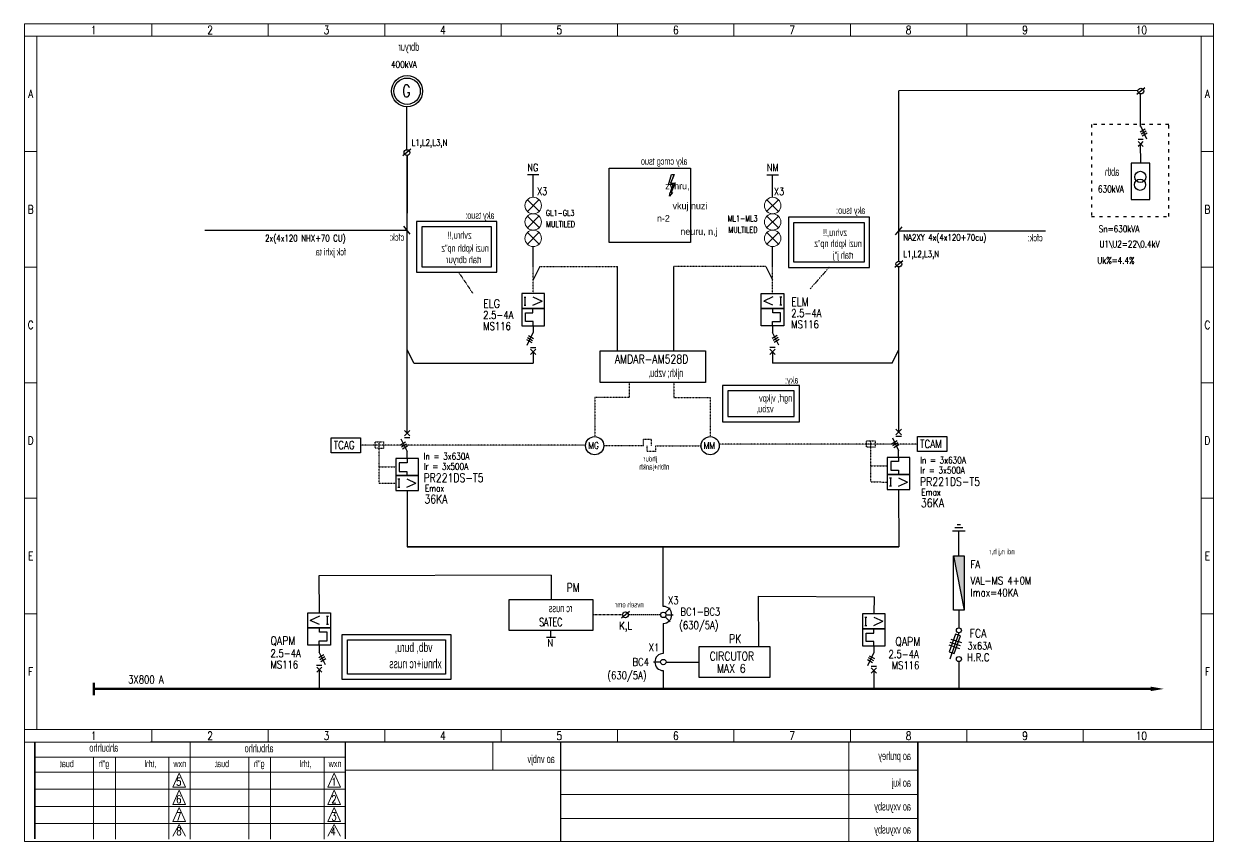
# Model space of a CAD drawing. Header units: millimetres. Extents: x 46170 to 87148, y 12751 to 40933.
# Drawn here: x 59795 to 64257, y 36349 to 39417 of the extents above; entities that cross this region are included whole.
import ezdxf
from ezdxf.enums import TextEntityAlignment as Align

# ---------------------------------------------------------------- set-up
doc = ezdxf.new("R2010")
doc.units = ezdxf.units.MM
doc.linetypes.add('ACAD_ISO03W100', pattern=[30, 12, -18])
doc.linetypes.add('LONG_DASH', pattern=[0.8, 0.4, -0.4])
doc.layers.add('A3', color=3, linetype='Continuous')
doc.styles.add('hisham-2', font='miry.shx', dxfattribs={"height": 3.5})
doc.styles.add('ROMANS', font='romans.shx')
doc.styles.add('TECHNO_M', font='techno_m.shx')

msp = doc.modelspace()

# ---------------------------------------------------------------- hatches: boundary and pattern name
at = {"lineweight": -2, "ltscale": 2}
msp.add_hatch(color=7, dxfattribs=at).paths.add_polyline_path([(63320.1, 37422.9), (63279.8, 37422.9), (63320.1, 37219.2)])

# ---------------------------------------------------------------- linework, layer by layer
at = {"color": 7, "linetype": 'ByBlock', "lineweight": 13, "ltscale": 2}
for p, q in [((59797.3, 36352), (59797.3, 39417.3)), ((59797.3, 39417.3), (64254.4, 39417.3)), ((59797.3, 36352), (59797.3, 39417.3)), ((59797.3, 39417.3), (64254.4, 39417.3)), ((64208.3, 39370.7), (64208.3, 36771.3)), ((59797.3, 36771.3), (64254.4, 36771.3)), ((60418.2, 36724.7), (60418.2, 36361)), ((61552.9, 36723.7), (61552.9, 36618.6)), ((62886.9, 36722.6), (62886.9, 36352)), ((60056.4, 36668.1), (60056.4, 36361)), ((60138.1, 36668.1), (60138.1, 36361)), ((60338.9, 36668.1), (60338.9, 36361)), ((60638.2, 36668.1), (60638.2, 36361)), ((60720, 36668.1), (60720, 36361)), ((60920.8, 36668.1), (60920.8, 36361))]:
    msp.add_line(p, q, dxfattribs=at)
at = {"color": 7, "linetype": 'ByBlock', "lineweight": 13}
for p, q in [((60274.8, 39417.3), (60274.8, 39370.7)), ((60274.8, 39417.3), (60274.8, 39370.7)), ((60274.8, 39417.3), (60274.8, 39370.7)), ((60274.8, 39417.3), (60274.8, 39370.7)), ((60711.2, 39417.3), (60711.2, 39370.7)), ((60711.2, 39417.3), (60711.2, 39370.7)), ((60711.2, 39417.3), (60711.2, 39370.7)), ((60711.2, 39417.3), (60711.2, 39370.7)), ((61147.6, 39417.3), (61147.6, 39370.7)), ((61147.6, 39417.3), (61147.6, 39370.7)), ((61147.6, 39417.3), (61147.6, 39370.7)), ((61147.6, 39417.3), (61147.6, 39370.7)), ((61584, 39417.3), (61584, 39370.7)), ((61584, 39417.3), (61584, 39370.7)), ((61584, 39417.3), (61584, 39370.7)), ((61584, 39417.3), (61584, 39370.7)), ((62020.4, 39417.3), (62020.4, 39370.7)), ((62020.4, 39417.3), (62020.4, 39370.7)), ((62020.4, 39417.3), (62020.4, 39370.7)), ((62020.4, 39417.3), (62020.4, 39370.7)), ((62456.8, 39417.3), (62456.8, 39370.7)), ((62456.8, 39417.3), (62456.8, 39370.7)), ((62893.2, 39417.3), (62893.2, 39370.7)), ((62893.2, 39417.3), (62893.2, 39370.7)), ((63329.6, 39417.3), (63329.6, 39370.7)), ((63329.6, 39417.3), (63329.6, 39370.7)), ((63766, 39417.3), (63766, 39370.7)), ((63766, 39417.3), (63766, 39370.7)), ((59797.3, 39370.7), (64254.4, 39370.7)), ((59797.3, 38938.1), (59843.3, 38938.1)), ((64208.3, 38938.1), (64254.4, 38938.1)), ((59797.3, 38504.9), (59843.3, 38504.9)), ((64208.3, 38504.9), (64254.4, 38504.9)), ((59797.3, 38071.8), (59843.3, 38071.8)), ((64208.3, 38071.8), (64254.4, 38071.8)), ((59797.3, 37638.6), (59843.3, 37638.6)), ((59797.3, 37638.6), (59843.3, 37638.6)), ((64208.3, 37638.6), (64254.4, 37638.6)), ((59797.3, 37205.5), (59843.3, 37205.5)), ((64208.3, 37205.5), (64254.4, 37205.5)), ((60274.8, 36771.3), (60274.8, 36724.7)), ((60274.8, 36771.3), (60274.8, 36724.7)), ((60274.8, 36771.3), (60274.8, 36724.7)), ((60274.8, 36771.3), (60274.8, 36724.7)), ((60711.2, 36771.3), (60711.2, 36724.7)), ((60711.2, 36771.3), (60711.2, 36724.7)), ((60711.2, 36771.3), (60711.2, 36724.7)), ((60711.2, 36771.3), (60711.2, 36724.7)), ((61147.6, 36771.3), (61147.6, 36724.7)), ((61147.6, 36771.3), (61147.6, 36724.7)), ((61147.6, 36771.3), (61147.6, 36724.7)), ((61147.6, 36771.3), (61147.6, 36724.7)), ((61584, 36771.3), (61584, 36724.7)), ((61584, 36771.3), (61584, 36724.7)), ((61584, 36771.3), (61584, 36724.7)), ((61584, 36771.3), (61584, 36724.7)), ((62020.4, 36771.3), (62020.4, 36724.7)), ((62020.4, 36771.3), (62020.4, 36724.7)), ((62020.4, 36771.3), (62020.4, 36724.7)), ((62020.4, 36771.3), (62020.4, 36724.7)), ((62456.8, 36771.3), (62456.8, 36724.7)), ((62456.8, 36771.3), (62456.8, 36724.7)), ((62893.2, 36771.3), (62893.2, 36724.7)), ((62893.2, 36771.3), (62893.2, 36724.7)), ((63329.6, 36771.3), (63329.6, 36724.7)), ((63329.6, 36771.3), (63329.6, 36724.7)), ((63766, 36771.3), (63766, 36724.7)), ((63766, 36771.3), (63766, 36724.7))]:
    msp.add_line(p, q, dxfattribs=at)
at = {"color": 7, "linetype": 'Continuous', "lineweight": 13}
for p, q in [((59843.3, 39370.7), (59843.3, 36771.3)), ((61000.1, 36668.1), (59836.4, 36668.1)), ((60418.2, 36668.1), (60418.2, 36668.1)), ((61000.1, 36668.1), (61000.1, 36668.1)), ((61000.1, 36611.6), (59836.4, 36611.6)), ((63146.3, 36618.6), (61000.1, 36618.6)), ((61000.1, 36547.5), (59836.4, 36547.5)), ((61000.1, 36483.5), (59836.4, 36483.5)), ((61000.1, 36419.4), (59836.4, 36419.4)), ((60418.2, 36419.4), (60418.2, 36419.4))]:
    msp.add_line(p, q, dxfattribs=at)
for p, q in [((63971.2, 39167.1), (63074.5, 39166.1)), ((63981, 39032.6), (63981, 39154.2)), ((63981.5, 38897.4), (63981.3, 38966.7))]:
    msp.add_line(p, q)
at = {"color": 7, "linetype": 'ByBlock', "ltscale": 2}
for p, q in [((63074.7, 38527.2), (63074.5, 39166.1)), ((61729.3, 38507.5), (61704.2, 38456.9)), ((62020.1, 38191.8), (62020.1, 38507.5)), ((62231.8, 38191.8), (62231.8, 38507.5)), ((62576.7, 38507.5), (62601.8, 38456.9)), ((63074.3, 37886.8), (63074.7, 38505.6)), ((61256.6, 38145.5), (61231.5, 38196.2)), ((63049.4, 38145.5), (63074.5, 38196.2)), ((61256.6, 38145.5), (61704.4, 38145.5)), ((63049.4, 38145.5), (62601.6, 38145.5))]:
    msp.add_line(p, q, dxfattribs=at)
at = {"color": 7, "ltscale": 2}
for p, q in [((63997, 39177.6), (63967.1, 39152.7)), ((61246, 38946.9), (61216.1, 38921.9)), ((63089.7, 38528.9), (63059.8, 38503.9))]:
    msp.add_line(p, q, dxfattribs=at)
at = {"color": 7, "linetype": 'ByBlock', "lineweight": -2, "ltscale": 2}
for p, q in [((61231.1, 38945.2), (61230.8, 39106.4)), ((61231.7, 37882.7), (61231.2, 38923.6)), ((61231.2, 38923.6), (61231.2, 38706.8)), ((61704.4, 38187.6), (61704.4, 38145.5)), ((62601.6, 38187.6), (62601.6, 38145.5)), ((63073.8, 37671.1), (63074.3, 37456.2)), ((62192, 37169.6), (62192, 37056.4)), ((63299.9, 37134), (63265.4, 37035.6)), ((63261.8, 37088.5), (63301.6, 37075.6)), ((63265.5, 37099), (63305.3, 37086.1)), ((63269.5, 37110.5), (63309.4, 37097.6)), ((60902.4, 36995.8), (60902.4, 36923.8)), ((62192, 36992.8), (62192, 36923.8)), ((62981.4, 36992.8), (62981.4, 36920.8))]:
    msp.add_line(p, q, dxfattribs=at)
at = {"color": 7, "lineweight": -2}
for p, q in [((63998.8, 39022.2), (63979.9, 39011.1)), ((64004.5, 38985.4), (63981.4, 39033)), ((64002.4, 39014.8), (63983.5, 39003.7)), ((64005.9, 39007.5), (63987, 38996.4)), ((61670.1, 38392.7), (61677.1, 38392.7)), ((61673.6, 38362.4), (61673.6, 38392.7)), ((61703.3, 38393.4), (61737.8, 38377.9)), ((61703.3, 38362.4), (61737.8, 38377.9)), ((62602.7, 38393.4), (62568.2, 38377.9)), ((62602.7, 38362.4), (62568.2, 38377.9)), ((62635.9, 38392.7), (62628.9, 38392.7)), ((62632.4, 38362.4), (62632.4, 38392.7)), ((61670.1, 38362.4), (61677.1, 38362.4)), ((61674.8, 38301.4), (61674.8, 38333.8)), ((61674.8, 38333.8), (61703.3, 38333.8)), ((61703.3, 38333.8), (61703.3, 38349.7)), ((62602.7, 38333.8), (62602.7, 38349.7)), ((62631.2, 38333.8), (62602.7, 38333.8)), ((62635.9, 38362.4), (62628.9, 38362.4)), ((62631.2, 38301.4), (62631.2, 38333.8)), ((61704.2, 38301.4), (61674.8, 38301.4)), ((61704.2, 38284.1), (61704.2, 38301.4)), ((62601.8, 38284.1), (62601.8, 38301.4)), ((62601.8, 38301.4), (62631.2, 38301.4)), ((61681.1, 38212), (61704.2, 38259.5)), ((61683.2, 38241.3), (61702.1, 38230.2)), ((61686.8, 38248.8), (61705.7, 38237.7)), ((61704.2, 38284.1), (61704.2, 38259.5)), ((62619.2, 38248.8), (62600.3, 38237.7)), ((62601.8, 38284.1), (62601.8, 38259.5)), ((62624.9, 38212), (62601.8, 38259.5)), ((62622.8, 38241.3), (62603.9, 38230.2)), ((61679.7, 38234), (61698.6, 38222.9)), ((62626.4, 38234), (62607.4, 38222.9)), ((62199.1, 37208.5), (62218.2, 37227.6)), ((63299.9, 37219.2), (63299.9, 37152.8)), ((60903.2, 37196.1), (60868.7, 37180.6)), ((60903.2, 37165.1), (60868.7, 37180.6)), ((60936.4, 37195.4), (60929.5, 37195.4)), ((60933, 37165), (60933, 37195.4)), ((62199.1, 37194.3), (62218.2, 37175.2)), ((62202.1, 37201.4), (62229.1, 37201.4)), ((62947.4, 37192.4), (62954.3, 37192.4)), ((62950.8, 37162.1), (62950.8, 37192.4)), ((62980.6, 37193.1), (63015.1, 37177.6)), ((62980.6, 37162.1), (63015.1, 37177.6)), ((60903.2, 37136.4), (60903.2, 37152.3)), ((60931.8, 37136.4), (60903.2, 37136.4)), ((60936.4, 37165), (60929.5, 37165)), ((60931.8, 37104), (60931.8, 37136.4)), ((62947.4, 37162.1), (62954.3, 37162.1)), ((62952, 37101), (62952, 37133.4)), ((62952, 37133.4), (62980.6, 37133.4)), ((62980.6, 37133.4), (62980.6, 37149.3)), ((60902.4, 37086.7), (60902.4, 37104)), ((60902.4, 37104), (60931.8, 37104)), ((60902.4, 37086.7), (60902.4, 37062.2)), ((62981.4, 37101), (62952, 37101)), ((62981.4, 37083.7), (62981.4, 37101)), ((62981.4, 37083.7), (62981.4, 37059.2)), ((60919.8, 37051.4), (60900.8, 37040.3)), ((60925.4, 37014.6), (60902.4, 37062.2)), ((60923.4, 37043.9), (60904.4, 37032.8)), ((60926.9, 37036.7), (60907.9, 37025.6)), ((62958.4, 37011.6), (62981.4, 37059.2)), ((62960.4, 37041), (62979.4, 37029.9)), ((62964, 37048.4), (62983, 37037.3)), ((62181.9, 37024.6), (62154.9, 37024.6)), ((62956.9, 37033.7), (62975.9, 37022.6)), ((63300, 37026.2), (63299.9, 36923.8))]:
    msp.add_line(p, q, dxfattribs=at)
at = {"color": 7, "linetype": 'Continuous', "lineweight": -2}
for p, q in [((63991.3, 38983), (63971.5, 38983)), ((63991.3, 38956.8), (63971.6, 38976.5)), ((63981.5, 38966.6), (63971.6, 38956.8)), ((63981.5, 38966.6), (63991.3, 38976.5)), ((61694.5, 38204), (61714.4, 38204)), ((61694.6, 38177.8), (61714.2, 38197.5)), ((61704.4, 38187.6), (61694.6, 38197.5)), ((62611.5, 38204), (62591.6, 38204)), ((62611.4, 38177.8), (62591.8, 38197.5)), ((62601.6, 38187.6), (62611.4, 38197.5)), ((61704.4, 38187.6), (61714.2, 38177.8)), ((62601.6, 38187.6), (62591.8, 38177.8)), ((61242, 37893.1), (61221.3, 37872.4)), ((61231.7, 37882.7), (61221.3, 37893.1)), ((63084.6, 37897.1), (63063.9, 37876.4)), ((63074.3, 37886.8), (63063.9, 37897.1)), ((63074.3, 37886.8), (63084.6, 37876.4)), ((61242.1, 37865.5), (61221.2, 37865.5)), ((61231.7, 37882.7), (61242, 37872.4)), ((63084.7, 37869.5), (63063.8, 37869.5)), ((60912.3, 37012.2), (60892.5, 37012.2)), ((60912.3, 36986), (60892.6, 37005.6)), ((60902.4, 36995.8), (60892.6, 36986)), ((60902.4, 36995.8), (60912.3, 37005.6)), ((62971.5, 37009.2), (62991.3, 37009.2)), ((62971.5, 36983), (62991.2, 37002.7)), ((62981.4, 36992.8), (62971.5, 37002.7)), ((62981.4, 36992.8), (62991.2, 36983))]:
    msp.add_line(p, q, dxfattribs=at)
at = {"linetype": 'ByBlock', "ltscale": 2}
for p, q in [((61725.9, 38851), (61682.4, 38851)), ((61704.2, 38766.8), (61704.2, 38851)), ((62211.9, 38813.4), (62222.1, 38852.5)), ((62211.9, 38813.2), (62222.1, 38852.3)), ((62233, 38852.5), (62219, 38819.5)), ((62233, 38852.3), (62219, 38819.2)), ((62222.1, 38852.5), (62233, 38852.5)), ((62222.1, 38852.3), (62233, 38852.3)), ((62580.1, 38851), (62623.6, 38851)), ((62601.8, 38766.8), (62601.8, 38851)), ((62227.8, 38814.7), (62211.9, 38813.4)), ((62227.8, 38814.5), (62211.9, 38813.2)), ((62226.7, 38785.1), (62215.6, 38771.4)), ((62215.6, 38771.4), (62217.5, 38785.1)), ((62226.7, 38784.8), (62215.6, 38771.1)), ((62215.6, 38771.1), (62217.5, 38784.8)), ((62217.5, 38785.1), (62219.4, 38785.1)), ((62217.5, 38784.8), (62219.4, 38784.8)), ((62219, 38819.5), (62235.1, 38819.5)), ((62219, 38819.2), (62235.1, 38819.2)), ((62219.4, 38785.1), (62227.8, 38814.7)), ((62219.4, 38784.8), (62227.8, 38814.5)), ((62235.1, 38819.5), (62221.2, 38785.1)), ((62235.1, 38819.2), (62221.2, 38784.8)), ((62221.2, 38785.1), (62226.7, 38785.1)), ((62221.2, 38784.8), (62226.7, 38784.8)), ((61704.2, 38507.5), (61704.2, 38582.2)), ((62601.8, 38507.5), (62601.8, 38582.2))]:
    msp.add_line(p, q, dxfattribs=at)
at = {"color": 7, "lineweight": 13}
for p, q in [((61726.5, 38714.9), (61682.5, 38757.8)), ((61682.7, 38714), (61725.7, 38758)), ((62579.5, 38714.9), (62623.5, 38757.8)), ((62623.3, 38714), (62580.3, 38758)), ((61726.5, 38653.3), (61682.5, 38696.3)), ((61682.7, 38652.5), (61725.7, 38696.4)), ((62579.5, 38653.3), (62623.5, 38696.3)), ((62623.3, 38652.5), (62580.3, 38696.4)), ((61726.5, 38591.8), (61682.5, 38634.8)), ((61682.7, 38591), (61725.7, 38634.9)), ((62579.5, 38591.8), (62623.5, 38634.8)), ((62623.3, 38591), (62580.3, 38634.9)), ((60376.7, 36607.7), (60353.2, 36555)), ((60376.7, 36607.7), (60400.3, 36555)), ((60958.6, 36607.7), (60935, 36555)), ((60958.6, 36607.7), (60982.2, 36555)), ((60353.2, 36555), (60400.3, 36555)), ((60935, 36555), (60982.2, 36555)), ((60376.7, 36543.6), (60353.2, 36490.9)), ((60376.7, 36543.6), (60400.3, 36490.9)), ((60958.6, 36543.6), (60935, 36490.9)), ((60958.6, 36543.6), (60982.2, 36490.9)), ((60353.2, 36490.9), (60400.3, 36490.9)), ((60376.7, 36479.5), (60353.2, 36426.9)), ((60376.7, 36479.5), (60400.3, 36426.9)), ((60935, 36490.9), (60982.2, 36490.9)), ((60958.6, 36479.5), (60935, 36426.9)), ((60958.6, 36479.5), (60982.2, 36426.9)), ((60353.2, 36426.9), (60400.3, 36426.9)), ((60376.7, 36415.5), (60353.2, 36371.8)), ((60376.7, 36415.5), (60400.3, 36371.8)), ((60935, 36426.9), (60982.2, 36426.9)), ((60958.6, 36415.5), (60935, 36371.8)), ((60958.6, 36415.5), (60982.2, 36371.8))]:
    msp.add_line(p, q, dxfattribs=at)
at = {"color": 0, "linetype": 'ByBlock', "ltscale": 2}
for p, q in [((60473.9, 38643.3), (61231.3, 38643.3)), ((61243.3, 38628.5), (61219.3, 38658.2)), ((63062.7, 38626.4), (63086.7, 38656.1)), ((63074.8, 38641.3), (63624.4, 38641.3)), ((61231.2, 37667.1), (61231.2, 37456.2)), ((62192, 37233.2), (62192, 37456.2)), ((61771, 37350.2), (60900.5, 37348)), ((61771, 37350.2), (61771, 37259.5)), ((60900.5, 37348), (60902.4, 37208.8)), ((62548.1, 37271.6), (62548.2, 37082.2)), ((62548.1, 37271.6), (62983.3, 37269.4)), ((62982.3, 37269.4), (62981.4, 37205.8)), ((61770.6, 37117.5), (61770.6, 37143.3)), ((62202.1, 37024.6), (62326.8, 37024.6, 54938.6))]:
    msp.add_line(p, q, dxfattribs=at)
at = {"linetype": 'LONG_DASH', "ltscale": 2}
for p, q in [((61424, 38486.8), (61477.6, 38406.9)), ((61704.2, 38406.2), (61704.2, 38507.5)), ((61729.3, 38507.5), (62020.1, 38507.5)), ((62576.7, 38507.5), (62231.8, 38507.5)), ((62601.8, 38406.2), (62601.8, 38507.5)), ((62813.1, 38503.8), (62742.9, 38423.9)), ((62064.1, 38072.7), (62064.1, 38015.8)), ((62231.8, 38072.7), (62231.8, 38015.8)), ((62064.1, 38015.8), (61934.7, 38015.8)), ((61934.7, 38015.8), (61934.7, 37869.6)), ((62231.8, 38015.8), (62367.7, 38015.8)), ((62367.7, 38015.8), (62367.7, 37869.6)), ((61057.1, 37849.4), (61057.1, 37825.6)), ((61127, 37695.5), (61127.3, 37849.6)), ((62117.8, 37835.5), (62117.8, 37859.6)), ((62117.8, 37859.6), (62146, 37859.6)), ((62146, 37859.6), (62146, 37835.5)), ((63144.7, 37841.5), (62401.2, 37841.5)), ((62969.6, 37699.6), (62969.9, 37853.7)), ((63255, 37853.5), (63255, 37829.6)), ((61900.6, 37837.5), (61057.1, 37837.5)), ((62117.8, 37835.5), (61968.7, 37835.5)), ((62131.9, 37813.5), (62131.9, 37835.5)), ((62162.6, 37813.5), (62131.9, 37813.5)), ((62162.6, 37835.5), (62333.6, 37835.5)), ((62162.6, 37835.5), (62162.6, 37813.5)), ((61127.1, 37755.9), (61188.9, 37755.8)), ((62969.7, 37759.9), (63031.5, 37759.8)), ((61127, 37695.5), (61188.8, 37695.4)), ((62969.6, 37699.6), (63031.3, 37699.5))]:
    msp.add_line(p, q, dxfattribs=at)
at = {"linetype": 'ACAD_ISO03W100', "lineweight": -2, "ltscale": 0.1}
for p, q in [((61057.1, 37845.6), (61057.1, 37829.4)), ((61057.1, 37845.6), (61057.1, 37829.4)), ((63255, 37849.6), (63255, 37833.5)), ((63255, 37849.6), (63255, 37833.5))]:
    msp.add_line(p, q, dxfattribs=at)
at = {"lineweight": -2}
for p, q in [((61206.6, 37839.4), (61225.6, 37850.5)), ((61208.2, 37861.3), (61231.2, 37813.7)), ((61210.2, 37831.9), (61229.2, 37843)), ((63049.2, 37843.4), (63068.2, 37854.5)), ((63050.8, 37865.3), (63073.8, 37817.8)), ((63052.8, 37836), (63071.8, 37847.1)), ((63056.4, 37828.5), (63075.4, 37839.6)), ((61213.8, 37824.5), (61232.8, 37835.6)), ((61231.2, 37789.2), (61231.2, 37813.7)), ((63073.8, 37793.2), (63073.8, 37817.8)), ((61231.2, 37771.9), (61201.8, 37771.9)), ((61201.8, 37771.9), (61201.8, 37739.5)), ((61231.2, 37789.2), (61231.2, 37771.9)), ((63073.8, 37775.9), (63044.4, 37775.9)), ((63044.4, 37775.9), (63044.4, 37743.5)), ((63073.8, 37793.2), (63073.8, 37775.9)), ((61197.1, 37710.8), (61204.1, 37710.8)), ((61200.6, 37710.8), (61200.6, 37680.5)), ((61201.8, 37739.5), (61230.4, 37739.5)), ((61230.4, 37739.5), (61230.4, 37723.6)), ((61230.4, 37710.8), (61264.9, 37695.3)), ((63039.7, 37714.9), (63046.7, 37714.9)), ((63043.2, 37714.9), (63043.2, 37684.6)), ((63044.4, 37743.5), (63073, 37743.5)), ((63073, 37743.5), (63073, 37727.6)), ((63073, 37714.9), (63107.5, 37699.4)), ((61197.1, 37680.5), (61204.1, 37680.5)), ((61230.4, 37679.8), (61264.9, 37695.3)), ((63039.7, 37684.6), (63046.7, 37684.6)), ((63073, 37683.9), (63107.5, 37699.4))]:
    msp.add_line(p, q, dxfattribs=at)
at = {"color": 7, "lineweight": -2, "ltscale": 2}
for p, q in [((63285.1, 37528.7), (63314.7, 37528.7)), ((63293.6, 37540.6), (63306.3, 37540.6)), ((63275.9, 37516.4), (63324, 37516.4)), ((63299.9, 37422.9), (63299.9, 37516.4)), ((63279.8, 37422.9), (63320.1, 37219.2)), ((62065, 37213.9), (62035.1, 37188.9)), ((61753.9, 37117.5), (61787.2, 37117.5))]:
    msp.add_line(p, q, dxfattribs=at)
at = {"color": 7, "linetype": 'ByBlock', "lineweight": 35, "ltscale": 2}
msp.add_line((61231.2, 37456.2), (63074.3, 37456.2), dxfattribs=at)
at = {"color": 7, "linetype": 'ACAD_ISO03W100', "lineweight": -2, "ltscale": 0.1}
for p, q in [((62039.2, 37201.4), (61928, 37201.4)), ((62181.9, 37201.4), (62060.9, 37201.4))]:
    msp.add_line(p, q, dxfattribs=at)
at = {"color": 0, "linetype": 'ByBlock', "lineweight": 60, "ltscale": 2}
for p, q in [((60057.7, 36946.7), (60057.7, 36900.9)), ((64018.7, 36923.8), (60057.7, 36923.8))]:
    msp.add_line(p, q, dxfattribs=at)
at = {"color": 7, "lineweight": 13, "ltscale": 2}
for p, q in [((61807.3, 36527.4), (63146.3, 36527.4)), ((61807.3, 36438.4), (63146.3, 36438.4))]:
    msp.add_line(p, q, dxfattribs=at)
at = {"color": 7, "linetype": 'ByBlock', "lineweight": 13, "ltscale": 2}
for points in [[(59797.3, 36352), (64254.4, 36352), (64254.4, 39417.3), (59797.3, 39417.3)], [(59797.3, 39417.3), (64254.4, 39417.3), (64254.4, 36352), (59797.3, 36352)], [(59797.3, 36352), (64254.4, 36352), (64254.4, 39417.3), (59797.3, 39417.3)], [(59797.3, 39417.3), (64254.4, 39417.3), (64254.4, 36352), (59797.3, 36352)], [(59797.3, 36771.3), (64254.4, 36771.3), (64254.4, 36724.7), (59797.3, 36724.7)]]:
    msp.add_lwpolyline(points, close=True, dxfattribs=at)
at = {"linetype": 'ACAD_ISO03W100'}
msp.add_lwpolyline([(64086.8, 39040.3), (63796.6, 39040.3), (63796.6, 38695.4), (64086.8, 38695.4)], close=True, dxfattribs=at)
at = {"ltscale": 2}
msp.add_lwpolyline([(61988.7, 38875.8), (62293.9, 38875.8), (62293.9, 38597), (61988.7, 38597)], close=True, dxfattribs=at)
msp.add_lwpolyline([(63946, 38895.2), (63946, 38758.3), (64015.5, 38758.3), (64015.5, 38895.2)], close=True)
at = {"color": 7, "linetype": 'ByBlock', "lineweight": -2, "ltscale": 2}
for points in [[(62964.6, 38693), (62661.6, 38693), (62661.6, 38503.8), (62964.6, 38503.8)], [(61567.9, 38675.9), (61266.4, 38675.9), (61266.4, 38486.8), (61567.9, 38486.8)], [(61547.9, 38655.9), (61286.4, 38655.9), (61286.4, 38506.8), (61547.9, 38506.8)], [(62681.6, 38673), (62944.6, 38673), (62944.6, 38523.8), (62681.6, 38523.8)], [(62350.1, 38072.7), (61955.3, 38072.7), (61955.3, 38191.8), (62350.1, 38191.8)], [(62702.7, 38060.7), (62413.8, 38060.7), (62413.8, 37925.6), (62702.7, 37925.6)], [(62682.7, 38040.7), (62433.8, 38040.7), (62433.8, 37945.6), (62682.7, 37945.6)], [(61057.1, 37809.3), (60946.7, 37809.3), (60946.7, 37865.6), (61057.1, 37865.6)], [(63255, 37813.4), (63144.7, 37813.4), (63144.7, 37869.7), (63255, 37869.7)], [(61613.9, 37259.5), (61928, 37259.5), (61928, 37143.3), (61613.9, 37143.3)], [(63263.6, 37062.8), (63282.8, 37056.6), (63306, 37123.3), (63286.8, 37129.6)]]:
    msp.add_lwpolyline(points, close=True, dxfattribs=at)
at = {"color": 7, "lineweight": -2}
for points in [[(61661.7, 38349.7), (61746.7, 38349.7), (61746.7, 38406.2), (61661.7, 38406.2)], [(62644.3, 38349.7), (62559.3, 38349.7), (62559.3, 38406.2), (62644.3, 38406.2)], [(61661.7, 38285.5), (61746.7, 38285.5), (61746.7, 38349.7), (61661.7, 38349.7)], [(62644.3, 38285.5), (62559.3, 38285.5), (62559.3, 38349.7), (62644.3, 38349.7)], [(60944.9, 37152.3), (60859.9, 37152.3), (60859.9, 37208.8), (60944.9, 37208.8)], [(62938.9, 37149.3), (63023.9, 37149.3), (63023.9, 37205.8), (62938.9, 37205.8)], [(60944.9, 37088.1), (60859.9, 37088.1), (60859.9, 37152.3), (60944.9, 37152.3)], [(62938.9, 37085.1), (63023.9, 37085.1), (63023.9, 37149.3), (62938.9, 37149.3)]]:
    msp.add_lwpolyline(points, close=True, dxfattribs=at)
at = {"linetype": 'LONG_DASH', "ltscale": 2}
for points in [[(61111.6, 37849.7), (61143.1, 37849.6), (61143, 37825.7), (61111.5, 37825.8)], [(62954.2, 37853.7), (62985.7, 37853.7), (62985.6, 37829.8), (62954.1, 37829.9)]]:
    msp.add_lwpolyline(points, close=True, dxfattribs=at)
at = {"lineweight": -2}
for points in [[(61273.7, 37787.8), (61188.7, 37787.8), (61188.7, 37723.6), (61273.7, 37723.6)], [(63116.3, 37791.8), (63031.3, 37791.8), (63031.3, 37727.6), (63116.3, 37727.6)], [(61273.7, 37723.6), (61188.7, 37723.6), (61188.7, 37667.1), (61273.7, 37667.1)], [(63116.3, 37727.6), (63031.3, 37727.6), (63031.3, 37671.1), (63116.3, 37671.1)]]:
    msp.add_lwpolyline(points, close=True, dxfattribs=at)
at = {"color": 7, "lineweight": -2, "ltscale": 2}
msp.add_lwpolyline([(63279.8, 37422.9), (63320.1, 37422.9), (63320.1, 37219.2), (63279.8, 37219.2)], close=True, dxfattribs=at)
at = {"color": 0, "linetype": 'ByBlock', "ltscale": 2}
for points in [[(60988.5, 37128.1), (61395.9, 37128.1), (61395.9, 36959.7), (60988.5, 36959.7)], [(61008.5, 37108.1), (61375.9, 37108.1), (61375.9, 36979.7), (61008.5, 36979.7)]]:
    msp.add_lwpolyline(points, close=True, dxfattribs=at)
at = {"color": 7, "linetype": 'ByBlock', "lineweight": -2, "ltscale": 2, "elevation": 54938.6}
msp.add_lwpolyline([(62326.8, 37082.7), (62591.3, 37082.7), (62591.3, 36966.5), (62326.8, 36966.5)], close=True, dxfattribs=at)
at = {"color": 7, "linetype": 'ByBlock', "lineweight": 13, "ltscale": 2, "const_width": 5}
msp.add_lwpolyline([(59797.3, 36724.7), (64254.4, 36724.7), (64254.4, 36724.7), (59797.3, 36724.7)], close=True, dxfattribs=at)
at = {"color": 0, "linetype": 'ByBlock', "ltscale": 2}
for radius in [58.3, 49.4]:
    msp.add_circle((61231.5, 39164.7), radius, dxfattribs=at)
at = {"color": 7, "ltscale": 2}
for centre in [(63982.1, 39165.1), (61231.1, 38934.4), (63074.8, 38516.4)]:
    msp.add_circle(centre, 10.8, dxfattribs=at)
for centre in [(63979, 38813.8), (63980.2, 38843.5)]:
    msp.add_circle(centre, 21)
at = {"color": 7, "lineweight": 13}
for centre in [(61704.2, 38736), (62601.8, 38736), (61704.2, 38674.5), (62601.8, 38674.5), (61704.2, 38612.9), (62601.8, 38612.9)]:
    msp.add_circle(centre, 30.8, dxfattribs=at)
at = {"color": 7, "linetype": 'ByBlock', "ltscale": 2}
for centre in [(61934.7, 37835.5), (62367.7, 37835.5)]:
    msp.add_circle(centre, 34.1, dxfattribs=at)
at = {"color": 7, "lineweight": -2, "ltscale": 2}
msp.add_circle((62050, 37201.4), 10.8, dxfattribs=at)
at = {"color": 7, "lineweight": -2}
for centre in [(62192, 37201.4), (62192, 37024.6)]:
    msp.add_circle(centre, 10.1, dxfattribs=at)
at = {"color": 7, "linetype": 'ByBlock', "lineweight": -2, "ltscale": 2}
for centre in [(63299.9, 37143.4), (63300, 37035.6)]:
    msp.add_circle(centre, 9.42, dxfattribs=at)
at = {"color": 7, "lineweight": -2}
for centre, start, end in [((62192, 37201.4), 270, 90), ((62192, 37024.6), 90, 270)]:
    msp.add_arc(centre, 31.8, start, end, dxfattribs=at)
at = {"color": 7, "linetype": 'ByBlock', "lineweight": -2, "ltscale": 30}
msp.add_solid([(64018.7, 36932.2), (64068.7, 36923.8), (64018.7, 36915.5)], dxfattribs=at)
at = {"layer": 'A3', "color": 7, "lineweight": 13, "const_width": 5.63}
for points in [[(59836.4, 36361), (59836.4, 36724.7)], [(61000.1, 36361), (61000.1, 36724.7)], [(61807.3, 36352), (61807.3, 36726.3)], [(63146.3, 36352), (63146.3, 36723.4)]]:
    msp.add_lwpolyline(points, dxfattribs=at)

# ---------------------------------------------------------------- texts
at = {"color": 7, "lineweight": 13, "style": 'ROMANS', "width": 0.8}
for s, height, p in [('1', 31.1, (60056.6, 39394)), ('1', 31.1, (60056.6, 39394)), ('1', 31.1, (60056.6, 39394)), ('1', 31.1, (60056.6, 39394)), ('2', 31.1, (60493, 39394)), ('2', 31.1, (60493, 39394)), ('2', 31.1, (60493, 39394)), ('2', 31.1, (60493, 39394)), ('3', 31.1, (60929.4, 39394)), ('3', 31.1, (60929.4, 39394)), ('3', 31.1, (60929.4, 39394)), ('3', 31.1, (60929.4, 39394)), ('4', 31.1, (61365.8, 39394)), ('4', 31.1, (61365.8, 39394)), ('4', 31.1, (61365.8, 39394)), ('4', 31.1, (61365.8, 39394)), ('5', 31.1, (61802.2, 39394)), ('5', 31.1, (61802.2, 39394)), ('5', 31.1, (61802.2, 39394)), ('5', 31.1, (61802.2, 39394)), ('6', 31.1, (62238.6, 39394)), ('6', 31.1, (62238.6, 39394)), ('7', 31.1, (62675, 39394)), ('7', 31.1, (62675, 39394)), ('8', 31.1, (63111.4, 39394)), ('8', 31.1, (63111.4, 39394)), ('9', 31.1, (63547.8, 39394)), ('9', 31.1, (63547.8, 39394)), ('10', 31.06, (63984.2, 39394)), ('10', 31.06, (63984.2, 39394)), ('A', 30.7, (59820.5, 39154.7)), ('A', 30.7, (64231.5, 39154.7)), ('B', 30.7, (59820.5, 38721.5)), ('B', 30.7, (64231.5, 38721.5)), ('C', 30.7, (59820.5, 38288.4)), ('C', 30.7, (64231.5, 38288.4)), ('D', 30.7, (59820.5, 37855.2)), ('D', 30.7, (64231.5, 37855.2)), ('E', 30.7, (59820.5, 37422.1)), ('E', 30.7, (64231.5, 37422.1)), ('F', 30.7, (59820.5, 36988.9)), ('F', 30.7, (64231.5, 36988.9)), ('1', 31.1, (60056.6, 36748)), ('1', 31.1, (60056.6, 36748)), ('1', 31.1, (60056.6, 36748)), ('1', 31.1, (60056.6, 36748)), ('2', 31.1, (60493, 36748)), ('2', 31.1, (60493, 36748)), ('2', 31.1, (60493, 36748)), ('2', 31.1, (60493, 36748)), ('3', 31.1, (60929.4, 36748)), ('3', 31.1, (60929.4, 36748)), ('3', 31.1, (60929.4, 36748)), ('3', 31.1, (60929.4, 36748)), ('4', 31.1, (61365.8, 36748)), ('4', 31.1, (61365.8, 36748)), ('4', 31.1, (61365.8, 36748)), ('4', 31.1, (61365.8, 36748)), ('5', 31.1, (61802.2, 36748)), ('5', 31.1, (61802.2, 36748)), ('5', 31.1, (61802.2, 36748)), ('5', 31.1, (61802.2, 36748)), ('6', 31.1, (62238.6, 36748)), ('6', 31.1, (62238.6, 36748)), ('7', 31.1, (62675, 36748)), ('7', 31.1, (62675, 36748)), ('8', 31.1, (63111.4, 36748)), ('8', 31.1, (63111.4, 36748)), ('9', 31.1, (63547.8, 36748)), ('9', 31.1, (63547.8, 36748)), ('10', 31.06, (63984.2, 36748)), ('10', 31.06, (63984.2, 36748))]:
    msp.add_text(s, height=height, dxfattribs=at).set_placement(p, align=Align.MIDDLE)
at = {"color": 7, "lineweight": -2, "style": 'TECHNO_M', "text_generation_flag": 2, "width": 0.8}
for s, height, p in [('dbryur', 30, (61277, 39316)), ('aky cmcg tsuo', 26, (62282.3, 38889.1)), ('abth', 30, (63901.2, 38847.5)), ('aky tsuo:', 26, (62948.9, 38704.9)), ('aky tsuo:', 26, (61558.7, 38686.2)), ('zvhru,!!', 26, (62880.3, 38621.5)), ('cfck:', 26, (61220.9, 38603.8)), ('zvhru,!!', 26, (61473.1, 38611.8)), ('nuzi kpbh np"z', 26, (62935.6, 38580.5)), ('cfck:', 26, (63614, 38601.8)), ('fck jxhi ta', 26, (61002.5, 38548.9)), ('nuzi kpbh np"z', 26, (61537.7, 38563.4)), ('rtah j"j', 26, (62904.4, 38537)), ('rtah dbryur', 26, (61510, 38520)), ('njkh; vzbu,', 30, (62266.8, 38093.3)), ('aky:', 26, (62698.2, 38068.7)), ('ngrf, vjkpv', 26, (62675.1, 38001)), ('vzbu,', 26, (62605.3, 37960.7)), ('ndi n,j h,r', 20, (63508.9, 37428.6)), ('rc nuss', 30, (61851.1, 37211.6)), ('nvseh emr', 20, (62118.5, 37229.4))]:
    msp.add_text(s, height=height, dxfattribs=at).set_placement(p)
at = {"color": 7, "lineweight": -2, "style": 'ROMANS'}
for s, height, width, p in [('400kVA', 25, 0.8, (61171.2, 39252.7)), ('G', 45, 0.8, (61212.8, 39143, -75649.1)), ('NG', 28, 0.8, (61682.3, 38864.5, -75649.1)), ('NM', 28, 0.8, (62579.9, 38864.5, -75649.1)), ('X3', 28, 0.8, (61718.6, 38775.5, -66309.5)), ('X3', 28, 0.8, (62606.7, 38774.8, -66309.5)), ('630kVA', 25, 0.8, (63821.4, 38785.5)), ('GL1-GL3', 22, 0.8, (61751.8, 38697.2, -66309.5)), ('ML1-ML3', 22, 0.8, (62433.3, 38676.5, -66309.5)), ('MULTILED', 22, 0.8, (61752.6, 38655.4, -66309.5)), ('MULTILED', 22, 0.8, (62436.4, 38634.2, -66309.5)), ('Sn=630kVA', 25, 0.8, (63824.2, 38635.9)), ('U1\\U2=22\\0.4kV', 25, 0.8, (63826.8, 38579.2)), ('Uk%%%=4.4%%%', 25, 0.8, (63818.7, 38517.7)), ('ELG', 32, 0.8, (61516.8, 38352.3)), ('ELM', 32, 0.8, (62671.5, 38359)), ('2.5-4A', 29, 0.8, (61516.8, 38311.4)), ('2.5-4A', 29, 0.8, (62671.5, 38318.1)), ('MS116', 29, 0.8, (61516.8, 38269.3)), ('MS116', 29, 0.8, (62671.5, 38276.1)), ('AMDAR-AM528D', 32, 0.8, (62010.3, 38144.3, -132958.4)), ('TCAG', 30, 0.8, (60956.7, 37823, -59914.1)), ('MG', 25.6, 0.8, (61911.1, 37823.5, -60519.3)), ('MM', 25.6, 0.8, (62343.4, 37823.5, -60519.3)), ('TCAM', 30, 0.8, (63154.6, 37827.1, -59914.1)), ('In = 3x630A', 25, 0.8, (61293.8, 37783.3)), ('Ir = 3x500A', 25, 0.8, (61294.4, 37745.5)), ('In = 3x630A', 25, 0.8, (63154.9, 37768.9)), ('Ir = 3x500A', 25, 0.8, (63155.6, 37731.1)), ('PR221DS-T5', 32, 0.8, (61293.1, 37699.3, -75649.1)), ('PR221DS-T5', 32, 0.8, (63154.2, 37684.9, -75649.1)), ('Emax', 25, 0.8, (61298.2, 37663.3)), ('Emax', 25, 0.8, (63159.3, 37648.9)), ('36KA', 32, 0.8, (61296.5, 37619.5, -75649.1)), ('36KA', 32, 0.8, (63157.6, 37605.1, -75649.1)), ('FA', 29, 0.8, (63343.6, 37375.9, -75649.1)), ('PM', 32, 0.8, (61829.6, 37287.7, -60519.3)), ('VAL-MS 4+0M', 29, 0.8, (63343.6, 37315.5, -75649.1)), ('X3', 29, 0.8, (62209.6, 37241.6, -60519.3)), ('Imax=40KA', 29, 0.8, (63343.6, 37270.4, -75649.1)), ('BC1-BC3', 29, 0.8, (62256.2, 37198.6, -60519.3)), ('SATEC', 31, 0.7, (61726.4, 37158.7, -60519.3)), ('K,L', 29, 0.8, (62026.7, 37146.8, -60519.3)), ('(630/5A)', 29, 0.8, (62251.6, 37148.3, -60519.3)), ('PK', 32, 0.8, (62438.4, 37095.7, -5580.8)), ('FCA', 32, 0.8, (63340.4, 37116.2, -75649.1)), ('QAPM', 32, 0.8, (60719.5, 37088.5, -132958.4)), ('N', 28, 0.8, (61758.2, 37082.6, -75649.1)), ('X1', 29, 0.8, (62136.8, 37064.8, -60519.3)), ('QAPM', 32, 0.8, (63061.9, 37085.5, -132958.4)), ('3x63A', 28, 0.8, (63332.3, 37071.2, -75649.1)), ('2.5-4A', 29, 0.8, (60719.5, 37042.6, -132958.4)), ('BC4', 29, 0.8, (62076.5, 37010.5, -60519.3)), ('CIRCUTOR', 32, 0.8, (62365.7, 37030.6, -5580.8)), ('2.5-4A', 29, 0.8, (63036.1, 37039.6, -132958.4)), ('H.R.C', 29, 0.8, (63331, 37027.7, -75649.1)), ('MS116', 29, 0.8, (60719.5, 37000.6, -132958.4)), ('(630/5A)', 29, 0.8, (61982.2, 36960.2, -60519.3)), ('MAX 6', 32, 0.8, (62393, 36984.7, -5580.8)), ('MS116', 29, 0.8, (63048.3, 36997.6, -132958.4))]:
    msp.add_text(s, height=height, dxfattribs=dict(at, width=width)).set_placement(p)
at = {"color": 7, "lineweight": 13, "style": 'ROMANS', "width": 0.8}
for s, height, p in [('L1,L2,L3,N', 24, (61248.3, 38960.1, -75649.1)), ('NA2XY 4x(4x120+70cu)', 24, (63091.1, 38604.4, -75649.1)), ('L1,L2,L3,N', 24, (63091.9, 38542.1, -75649.1)), ('5', 29, (60365.6, 36561.1)), ('1', 29, (60947.5, 36561.1)), ('6', 29, (60365.6, 36495.3)), ('2', 29, (60947.5, 36495.3)), ('7', 29, (60365.6, 36430.9)), ('3', 29, (60947.5, 36430.9)), ('8', 29, (60366.4, 36375)), ('4', 29, (60944.6, 36375))]:
    msp.add_text(s, height=height, dxfattribs=at).set_placement(p)
at = {"color": 0, "style": 'hisham-2'}
for s, p in [('zvhru,', (62199.1, 38796.8)), ('vkuj nuzi', (62226.8, 38722.1)), ('n-2', (62168, 38675.4)), ('neuru, n,j', (62255.9, 38626.1))]:
    msp.add_text(s, height=25, dxfattribs=at).set_placement(p)
at = {"lineweight": 13, "style": 'ROMANS', "width": 0.8}
msp.add_text('2x(4x120 NHX+70 CU)', height=24, dxfattribs=at).set_placement((60699.4, 38601.6, -75649.1))
at = {"linetype": 'LONG_DASH', "ltscale": 2, "style": 'TECHNO_M', "text_generation_flag": 2, "width": 0.8}
for s, p in [('jhdur', (62168.4, 37776.4)), ('nfbh+jankh', (62214.4, 37746.3))]:
    msp.add_text(s, height=20, dxfattribs=at).set_placement(p)
at = {"color": 7, "lineweight": 15, "style": 'TECHNO_M', "text_generation_flag": 2, "width": 0.8}
for s, p in [('vdb, buru, ', (61326.6, 37062.3)), ('xhnui+rc nuss', (61361.2, 37001.3))]:
    msp.add_text(s, height=34.56, dxfattribs=at).set_placement(p)
at = {"lineweight": -2, "style": 'ROMANS', "width": 0.8}
msp.add_text('3X800 A', height=29, dxfattribs=at).set_placement((60185.9, 36944.6, -75649.1))
at = {"color": 7, "lineweight": 13, "style": 'TECHNO_M', "text_generation_flag": 2}
for s, height, width, p in [('ahbuhho', 29, 0.7, (60148.8, 36688.4)), ('ahbuhho', 29, 0.7, (60730.7, 36686.3)), ('ao pruhey', 30, 0.8, (63120.3, 36657.6)), ('buat', 25.81, 0.8, (59982.4, 36630.6)), ('g"h', 25.81, 0.8, (60115.3, 36630.6)), (',trhl', 25.81, 0.8, (60291.9, 36630.6)), ('nxw', 25.81, 0.8, (60403.6, 36630.6)), ('buat', 25.81, 0.8, (60564.3, 36630.6)), ('g"h', 25.81, 0.8, (60697.1, 36630.6)), (',trhl', 25.81, 0.8, (60873.8, 36630.6)), ('nxw', 25.81, 0.8, (60985.5, 36630.6)), ('ao vnbjv ', 30, 0.8, (61785.2, 36646.1)), ('ao kuj', 30, 0.8, (63120.3, 36557.1)), ('ao vxyusby', 30, 0.8, (63120.3, 36468)), ('ao vxyusby', 30, 0.8, (63120.3, 36381.6))]:
    msp.add_text(s, height=height, dxfattribs=dict(at, width=width)).set_placement(p)

doc.saveas('drawing.dxf')
